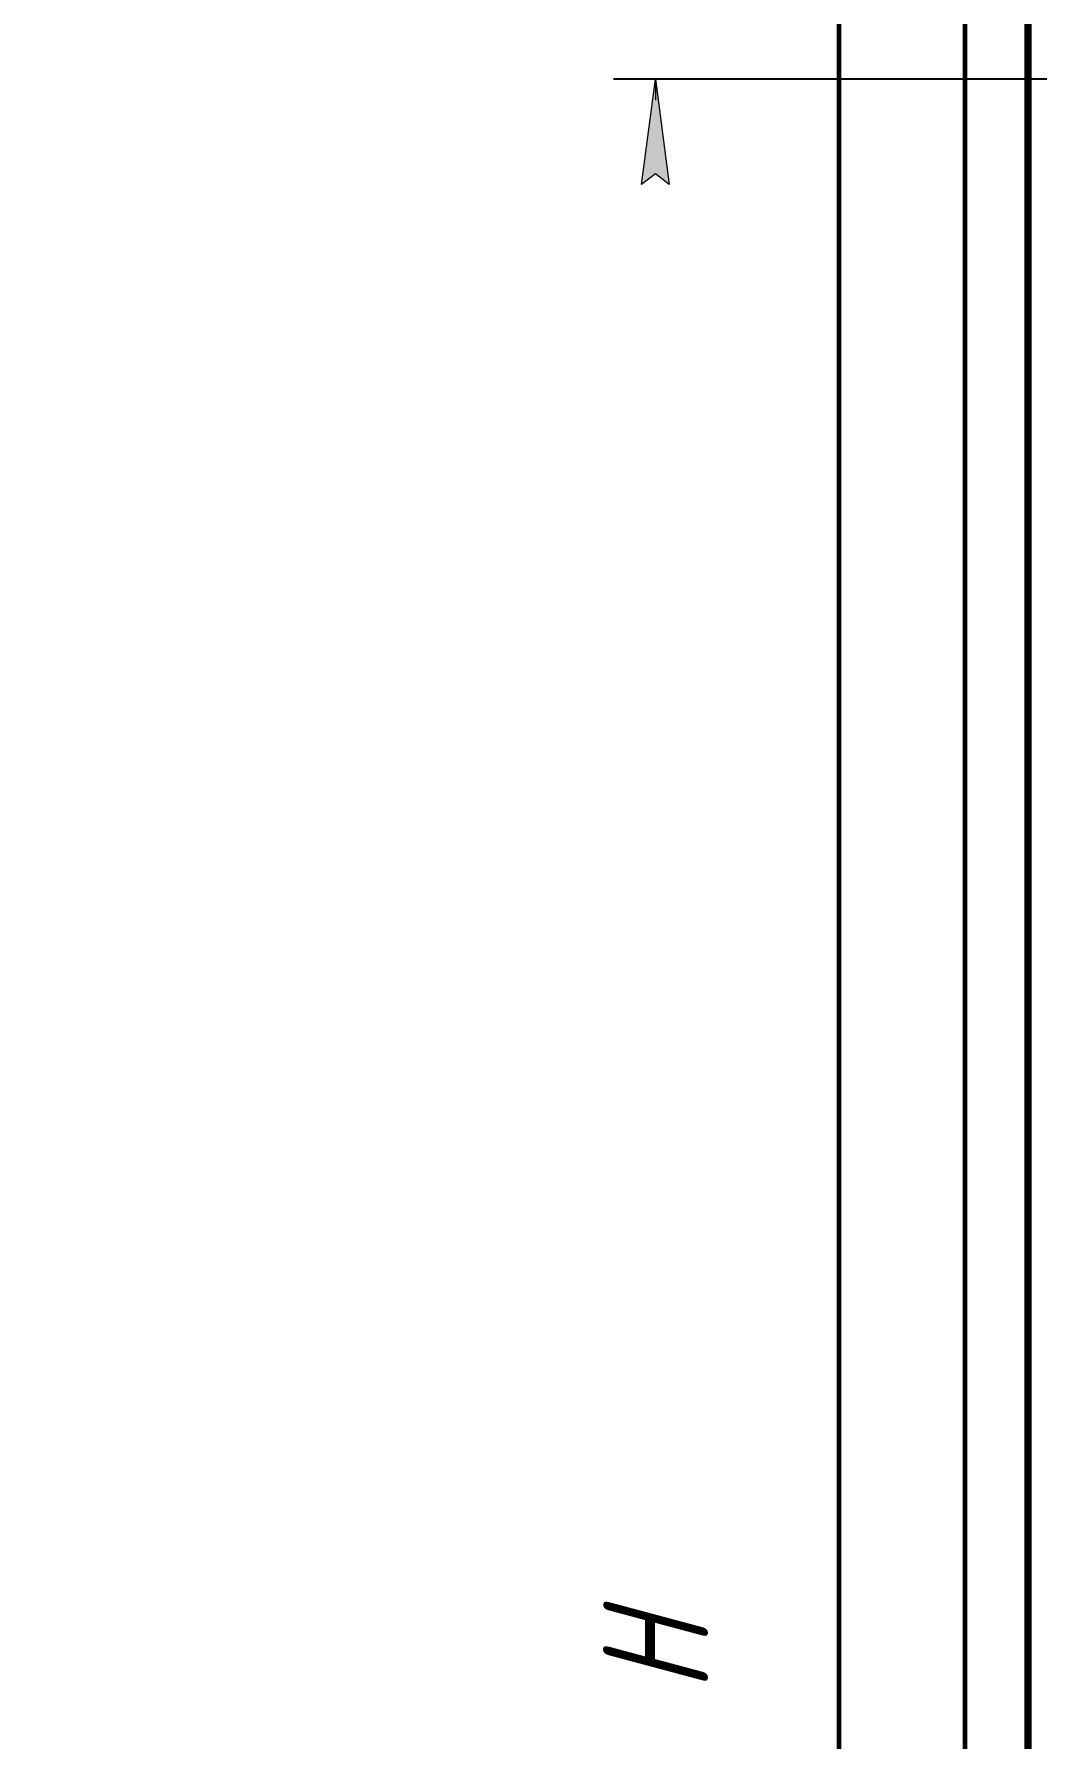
# Model space of a CAD drawing. Header units: millimetres. Extents: x 0 to 840, y 0 to 594.
# Drawn here: x 0 to 47.8, y 459.2 to 540.4 of the extents above; entities that cross this region are included whole.
import ezdxf

# ---------------------------------------------------------------- set-up
doc = ezdxf.new("R2010")
doc.units = ezdxf.units.MM
doc.linetypes.add('K5LT_BASIC', pattern=[0])
doc.linetypes.add('K5LT_THIN', pattern=[0])
doc.layers.add('Системный слой', color=7, linetype='Continuous')
doc.styles.add('KDIMTEXTSTYLE', font='GOST_AU.SHX', dxfattribs={"width": 0.96, "oblique": 15, "height": 5})
doc.dimstyles.new('KDIMSTYLE (0.07)', dxfattribs={"dimtxt": 5, "dimasz": 1, "dimexe": 2, "dimexo": 0, "dimgap": 1, "dimtad": 1, "dimlfac": 15, "dimtxsty": 'KDIMTEXTSTYLE', "dimsah": 1, "dimcen": 0, "dimdle": 1, "dimadec": 0, "dimazin": 0, "dimtfac": 0.667, "dimtmove": 0, "dimatfit": 3, "dimfxl": 1, "dimtvp": 1, "dimtolj": 1, "dimtzin": 0, "dimarcsym": 0})

# ---------------------------------------------------------------- blocks, each defined once
blk = doc.blocks.new('KDIMARROW_01')
at = {"layer": 'Системный слой'}
blk.add_hatch(color=0, dxfattribs=at).paths.add_polyline_path([(0, 0), (-5, 0.658), (-4.5, 0), (-5, -0.658)])
at = {"layer": 'Системный слой', "color": 0, "linetype": 'K5LT_THIN', "lineweight": 18}
for p, q in [((-4.5, 0), (-5, 0.658)), ((-5, 0.658), (0, 0)), ((0, 0), (-5, -0.658)), ((-5, -0.658), (-4.5, 0)), ((0, 0), (-1, 0))]:
    blk.add_line(p, q, dxfattribs=at)

msp = doc.modelspace()

# ---------------------------------------------------------------- linework, layer by layer
at = {"layer": 'Системный слой', "color": 5, "linetype": 'K5LT_BASIC', "lineweight": 60, "true_color": 0x0000ff}
for p, q in [((38.32425, 562.22745), (38.32425, 382.22745)), ((44.32425, 556.22745), (44.32425, 388.22745)), ((47.26425, 388.22745), (47.26425, 544.82745)), ((47.38425, 544.82745), (47.38425, 391.96415))]:
    msp.add_line(p, q, dxfattribs=at)

# ---------------------------------------------------------------- dimensions: what is measured, and where the dimension line sits
at = {"layer": 'Системный слой', "color": 7}
msp.add_linear_dim(base=(29.5889, 538.22745), p1=(51.52425, 388.22745), p2=(51.52425, 538.22745), angle=90, location=(29.5889, 463.22745), text='\\H5.0;\\W0.965;\\Q15;\\H5.0;\\W0.965;\\Q15;\\Q15;H', dimstyle='KDIMSTYLE (0.07)', override={"dimexo": 0, "dimblk1": 'KDIMARROW_01', "dimblk2": 'KDIMARROW_01', "dimse1": 0, "dimse2": 0, "dimclrt": 7, "dimtolj": 1}, dxfattribs=at).render()

doc.saveas('drawing.dxf')
